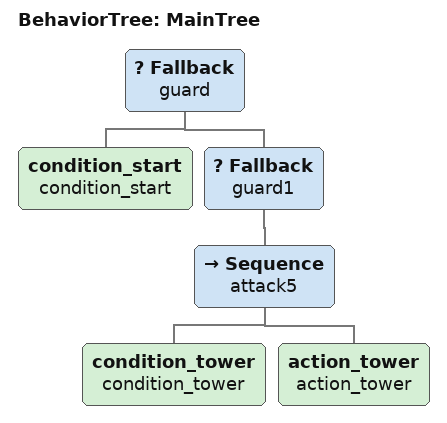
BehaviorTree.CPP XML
<root main_tree_to_execute="MainTree">
  <BehaviorTree ID="MainTree">
    <Fallback name="guard">
        <condition_start name="condition_start" />
        <Fallback name="guard1">
            <Sequence name="attack5">
                <condition_tower name="condition_tower" />
                <action_tower name="action_tower" />
            </Sequence>
        </Fallback>
    </Fallback>
</BehaviorTree>
</root>
